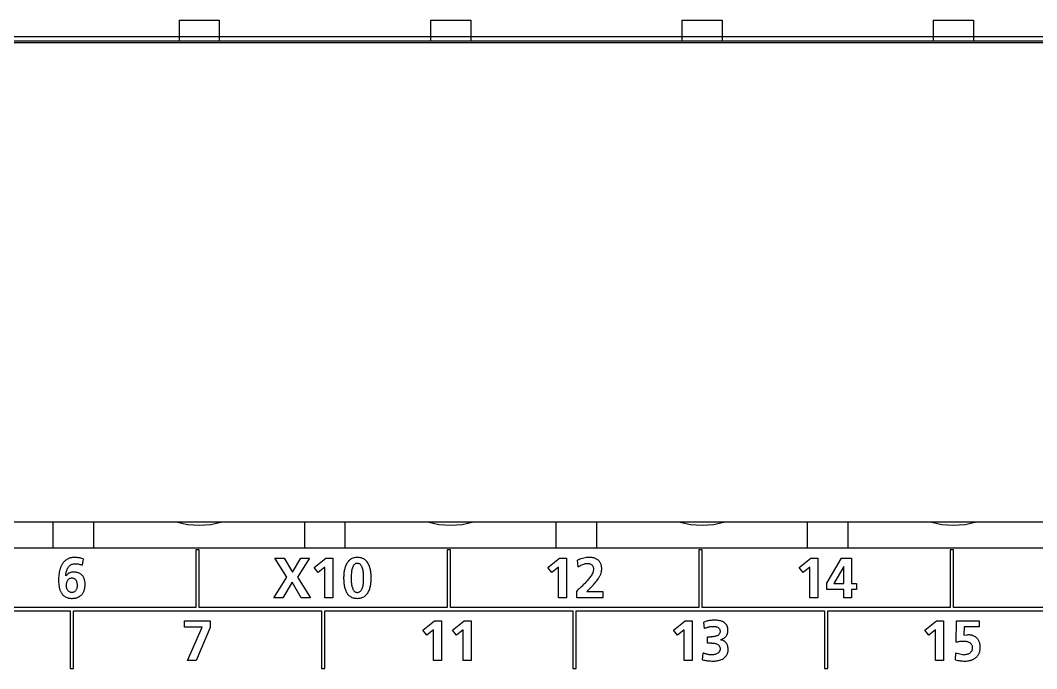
# Model space of a CAD drawing. Extents: x 168 to 388, y 259 to 356.
# Drawn here: x 269.86 to 300.67, y 333.92 to 353.57 of the extents above; entities that cross this region are included whole.
import ezdxf

# ---------------------------------------------------------------- set-up
doc = ezdxf.new("R2010")
doc.units = 0
doc.header["$MEASUREMENT"] = 0
doc.layers.get('0').update_dxf_attribs({"linetype": 'CONTINUOUS'})

msp = doc.modelspace()

# ---------------------------------------------------------------- linework, layer by layer
at = {"color": 7, "linetype": 'Continuous'}
for p, q in [((274.675, 353.567), (274.675, 352.949)), ((274.675, 353.567), (275.895, 353.567)), ((275.895, 353.567), (275.895, 352.949)), ((282.295, 353.567), (282.295, 352.949)), ((282.295, 353.567), (283.515, 353.567)), ((283.515, 353.567), (283.515, 352.949)), ((289.915, 353.567), (289.915, 352.949)), ((289.915, 353.567), (291.135, 353.567)), ((291.135, 353.567), (291.135, 352.949)), ((297.535, 353.567), (297.535, 352.949)), ((297.535, 353.567), (298.755, 353.567)), ((298.755, 353.567), (298.755, 352.949)), ((377.095, 353.067), (207.765, 353.067)), ((387.132, 352.883), (204.049, 352.883)), ((208.65, 352.949), (382.53, 352.949)), ((205.865, 338.367), (385.315, 338.367)), ((270.865, 337.567), (270.865, 338.367)), ((272.085, 338.367), (272.085, 337.567)), ((278.485, 337.567), (278.485, 338.367)), ((279.705, 338.367), (279.705, 337.567)), ((286.105, 337.567), (286.105, 338.367)), ((287.325, 338.367), (287.325, 337.567)), ((293.725, 337.567), (293.725, 338.367)), ((294.945, 338.367), (294.945, 337.567)), ((385.715, 337.567), (205.465, 337.567)), ((275.184, 337.518), (275.184, 335.767)), ((275.284, 337.518), (275.184, 337.518)), ((275.284, 335.767), (275.284, 337.518)), ((282.804, 337.518), (282.804, 335.767)), ((282.904, 337.518), (282.804, 337.518)), ((282.904, 335.767), (282.904, 337.518)), ((290.525, 337.518), (290.425, 337.518)), ((290.425, 337.518), (290.425, 335.767)), ((290.525, 335.767), (290.525, 337.518)), ((298.145, 337.518), (298.045, 337.518)), ((298.045, 337.518), (298.045, 335.767)), ((298.145, 335.767), (298.145, 337.518)), ((271.313, 336.987), (271.328, 337.007)), ((271.328, 337.007), (271.344, 337.026)), ((271.344, 337.026), (271.362, 337.043)), ((271.362, 337.043), (271.382, 337.058)), ((271.382, 337.058), (271.403, 337.07)), ((271.403, 337.07), (271.425, 337.081)), ((271.425, 337.081), (271.448, 337.089)), ((271.448, 337.089), (271.472, 337.095)), ((271.472, 337.095), (271.497, 337.098)), ((271.497, 337.098), (271.521, 337.1)), ((271.521, 337.1), (271.546, 337.099)), ((271.579, 337.286), (271.54, 337.288)), ((271.546, 337.099), (271.571, 337.098)), ((271.571, 337.098), (271.595, 337.095)), ((271.595, 337.095), (271.62, 337.09)), ((271.62, 337.09), (271.644, 337.085)), ((271.644, 337.085), (271.667, 337.078)), ((271.667, 337.078), (271.691, 337.07)), ((271.691, 337.07), (271.714, 337.061)), ((271.733, 337.257), (271.695, 337.267)), ((271.714, 337.061), (271.737, 337.052)), ((271.768, 337.246), (271.733, 337.257)), ((271.768, 337.246), (271.737, 337.052)), ((277.583, 337.268), (277.862, 337.268)), ((277.941, 336.693), (277.583, 337.268)), ((277.862, 337.268), (278.112, 336.84)), ((278.112, 336.84), (278.368, 337.268)), ((278.626, 337.268), (278.265, 336.693)), ((278.368, 337.268), (278.626, 337.268)), ((278.775, 336.986), (279.125, 337.268)), ((279.098, 336.995), (278.895, 336.83)), ((279.098, 336.069), (279.098, 336.995)), ((279.125, 337.268), (279.338, 337.268)), ((279.338, 337.268), (279.338, 336.069)), ((285.852, 336.986), (286.203, 337.268)), ((286.175, 336.995), (285.973, 336.83)), ((286.175, 336.069), (286.175, 336.995)), ((286.203, 337.268), (286.416, 337.268)), ((286.416, 337.268), (286.416, 336.069)), ((286.774, 337.004), (286.755, 337.203)), ((286.774, 337.004), (286.801, 337.021)), ((286.827, 337.235), (286.791, 337.22)), ((286.801, 337.021), (286.829, 337.036)), ((286.865, 337.248), (286.827, 337.235)), ((286.829, 337.036), (286.857, 337.051)), ((286.857, 337.051), (286.887, 337.064)), ((286.903, 337.26), (286.865, 337.248)), ((286.887, 337.064), (286.916, 337.076)), ((286.942, 337.27), (286.903, 337.26)), ((286.916, 337.076), (286.947, 337.085)), ((286.981, 337.277), (286.942, 337.27)), ((286.947, 337.085), (286.978, 337.093)), ((287.02, 337.283), (286.981, 337.277)), ((293.47, 336.986), (293.82, 337.268)), ((293.793, 336.995), (293.59, 336.83)), ((293.793, 336.069), (293.793, 336.995)), ((293.82, 337.268), (294.033, 337.268)), ((294.033, 337.268), (294.033, 336.069)), ((294.306, 336.512), (294.755, 337.268)), ((294.82, 337.017), (294.523, 336.497)), ((294.755, 337.268), (295.053, 337.268)), ((294.824, 337.017), (294.82, 337.017)), ((294.824, 336.497), (294.824, 337.017)), ((295.053, 337.268), (295.053, 336.497)), ((271.025, 336.685), (271.023, 336.646)), ((271.028, 336.724), (271.025, 336.685)), ((271.031, 336.763), (271.028, 336.724)), ((271.037, 336.802), (271.031, 336.763)), ((271.043, 336.841), (271.037, 336.802)), ((271.051, 336.879), (271.043, 336.841)), ((271.061, 336.916), (271.051, 336.879)), ((271.072, 336.953), (271.061, 336.916)), ((271.243, 336.729), (271.244, 336.753)), ((271.244, 336.753), (271.246, 336.777)), ((271.246, 336.777), (271.249, 336.802)), ((271.249, 336.802), (271.253, 336.826)), ((271.253, 336.826), (271.258, 336.851)), ((271.258, 336.851), (271.264, 336.874)), ((271.264, 336.874), (271.271, 336.898)), ((271.271, 336.898), (271.28, 336.921)), ((271.28, 336.921), (271.289, 336.944)), ((271.289, 336.944), (271.301, 336.966)), ((271.301, 336.966), (271.313, 336.987)), ((277.547, 336.069), (277.941, 336.693)), ((278.265, 336.693), (278.658, 336.069)), ((278.895, 336.83), (278.775, 336.986)), ((279.904, 336.706), (279.905, 336.741)), ((279.904, 336.671), (279.904, 336.706)), ((279.905, 336.741), (279.906, 336.776)), ((279.906, 336.776), (279.908, 336.811)), ((279.908, 336.811), (279.91, 336.846)), ((279.91, 336.846), (279.914, 336.881)), ((279.914, 336.881), (279.92, 336.915)), ((279.92, 336.915), (279.927, 336.949)), ((280.236, 336.944), (280.243, 336.91)), ((280.243, 336.91), (280.249, 336.875)), ((280.249, 336.875), (280.252, 336.841)), ((280.252, 336.841), (280.255, 336.806)), ((280.255, 336.806), (280.257, 336.771)), ((280.257, 336.771), (280.258, 336.735)), ((280.258, 336.735), (280.258, 336.7)), ((280.258, 336.7), (280.258, 336.665)), ((285.973, 336.83), (285.852, 336.986)), ((287.13, 336.683), (287.11, 336.658)), ((287.149, 336.709), (287.13, 336.683)), ((287.167, 336.735), (287.149, 336.709)), ((287.184, 336.762), (287.167, 336.735)), ((287.2, 336.79), (287.184, 336.762)), ((287.214, 336.819), (287.2, 336.79)), ((287.227, 336.848), (287.214, 336.819)), ((293.59, 336.83), (293.47, 336.986)), ((271.023, 336.646), (271.023, 336.607)), ((271.023, 336.607), (271.023, 336.568)), ((271.023, 336.568), (271.025, 336.529)), ((271.025, 336.529), (271.028, 336.49)), ((271.028, 336.49), (271.032, 336.451)), ((271.032, 336.451), (271.037, 336.413)), ((271.037, 336.413), (271.045, 336.374)), ((271.263, 336.44), (271.264, 336.461)), ((271.264, 336.42), (271.263, 336.44)), ((271.264, 336.461), (271.265, 336.482)), ((271.265, 336.399), (271.264, 336.42)), ((271.265, 336.482), (271.268, 336.502)), ((271.268, 336.379), (271.265, 336.399)), ((271.268, 336.502), (271.271, 336.522)), ((271.273, 336.359), (271.268, 336.379)), ((271.271, 336.522), (271.276, 336.542)), ((271.276, 336.542), (271.283, 336.563)), ((271.283, 336.563), (271.29, 336.581)), ((271.29, 336.581), (271.3, 336.599)), ((271.3, 336.599), (271.312, 336.616)), ((271.312, 336.616), (271.326, 336.631)), ((271.326, 336.631), (271.343, 336.644)), ((271.343, 336.644), (271.36, 336.654)), ((271.36, 336.654), (271.38, 336.661)), ((271.38, 336.661), (271.4, 336.665)), ((271.4, 336.665), (271.42, 336.667)), ((271.42, 336.667), (271.44, 336.666)), ((271.44, 336.666), (271.461, 336.663)), ((271.461, 336.663), (271.48, 336.657)), ((271.48, 336.657), (271.499, 336.648)), ((271.499, 336.648), (271.516, 336.637)), ((271.516, 336.637), (271.531, 336.623)), ((271.531, 336.623), (271.544, 336.607)), ((271.544, 336.607), (271.554, 336.59)), ((271.554, 336.59), (271.563, 336.572)), ((271.563, 336.572), (271.571, 336.553)), ((271.571, 336.553), (271.577, 336.533)), ((271.577, 336.533), (271.581, 336.513)), ((271.584, 336.391), (271.58, 336.371)), ((271.581, 336.513), (271.584, 336.493)), ((271.584, 336.493), (271.587, 336.473)), ((271.586, 336.411), (271.584, 336.391)), ((271.588, 336.432), (271.586, 336.411)), ((271.587, 336.473), (271.588, 336.452)), ((271.588, 336.452), (271.588, 336.432)), ((278.099, 336.537), (277.819, 336.069)), ((278.375, 336.069), (278.099, 336.537)), ((279.904, 336.636), (279.904, 336.671)), ((279.905, 336.601), (279.904, 336.636)), ((279.905, 336.566), (279.905, 336.601)), ((279.907, 336.531), (279.905, 336.566)), ((279.909, 336.496), (279.907, 336.531)), ((279.913, 336.461), (279.909, 336.496)), ((279.918, 336.427), (279.913, 336.461)), ((279.925, 336.393), (279.918, 336.427)), ((280.243, 336.42), (280.236, 336.386)), ((280.248, 336.455), (280.243, 336.42)), ((280.252, 336.49), (280.248, 336.455)), ((280.255, 336.524), (280.252, 336.49)), ((280.257, 336.559), (280.255, 336.524)), ((280.258, 336.594), (280.257, 336.559)), ((280.258, 336.665), (280.258, 336.629)), ((280.258, 336.629), (280.258, 336.594)), ((286.845, 336.379), (286.821, 336.358)), ((286.868, 336.401), (286.845, 336.379)), ((286.891, 336.423), (286.868, 336.401)), ((286.914, 336.446), (286.891, 336.423)), ((286.937, 336.468), (286.914, 336.446)), ((286.96, 336.491), (286.937, 336.468)), ((286.982, 336.514), (286.96, 336.491)), ((287.005, 336.537), (286.982, 336.514)), ((287.026, 336.56), (287.005, 336.537)), ((287.048, 336.584), (287.026, 336.56)), ((287.069, 336.608), (287.048, 336.584)), ((287.09, 336.633), (287.069, 336.608)), ((287.11, 336.658), (287.09, 336.633)), ((287.149, 336.371), (287.177, 336.399)), ((287.177, 336.399), (287.205, 336.428)), ((287.205, 336.428), (287.232, 336.457)), ((287.232, 336.457), (287.259, 336.486)), ((287.259, 336.486), (287.285, 336.516)), ((287.285, 336.516), (287.311, 336.546)), ((287.311, 336.546), (287.336, 336.577)), ((287.336, 336.577), (287.359, 336.609)), ((287.359, 336.609), (287.382, 336.642)), ((287.382, 336.642), (287.403, 336.676)), ((294.306, 336.318), (294.306, 336.512)), ((294.523, 336.497), (294.824, 336.497)), ((295.053, 336.497), (295.206, 336.497)), ((295.206, 336.497), (295.206, 336.318)), ((271.278, 336.339), (271.273, 336.359)), ((271.286, 336.32), (271.278, 336.339)), ((271.295, 336.302), (271.286, 336.32)), ((271.307, 336.285), (271.295, 336.302)), ((271.32, 336.27), (271.307, 336.285)), ((271.335, 336.256), (271.32, 336.27)), ((271.353, 336.245), (271.335, 336.256)), ((271.371, 336.237), (271.353, 336.245)), ((271.391, 336.231), (271.371, 336.237)), ((271.411, 336.228), (271.391, 336.231)), ((271.432, 336.227), (271.411, 336.228)), ((271.452, 336.229), (271.432, 336.227)), ((271.472, 336.233), (271.452, 336.229)), ((271.491, 336.241), (271.472, 336.233)), ((271.509, 336.251), (271.491, 336.241)), ((271.525, 336.264), (271.509, 336.251)), ((271.539, 336.279), (271.525, 336.264)), ((271.551, 336.295), (271.539, 336.279)), ((271.561, 336.313), (271.551, 336.295)), ((271.569, 336.331), (271.561, 336.313)), ((271.575, 336.351), (271.569, 336.331)), ((271.58, 336.371), (271.575, 336.351)), ((277.819, 336.069), (277.547, 336.069)), ((278.658, 336.069), (278.375, 336.069)), ((279.338, 336.069), (279.098, 336.069)), ((286.416, 336.069), (286.175, 336.069)), ((286.751, 336.292), (286.727, 336.27)), ((286.727, 336.069), (286.727, 336.27)), ((287.524, 336.069), (286.727, 336.069)), ((286.774, 336.314), (286.751, 336.292)), ((286.798, 336.336), (286.774, 336.314)), ((286.821, 336.358), (286.798, 336.336)), ((287.034, 336.258), (287.524, 336.258)), ((287.035, 336.259), (287.064, 336.287)), ((287.064, 336.287), (287.092, 336.315)), ((287.092, 336.315), (287.121, 336.343)), ((287.121, 336.343), (287.149, 336.371)), ((287.524, 336.258), (287.524, 336.069)), ((294.033, 336.069), (293.793, 336.069)), ((294.824, 336.318), (294.306, 336.318)), ((294.824, 336.069), (294.824, 336.318)), ((295.053, 336.069), (294.824, 336.069)), ((295.206, 336.318), (295.053, 336.318)), ((295.053, 336.318), (295.053, 336.069)), ((275.184, 335.767), (267.664, 335.767)), ((282.804, 335.767), (275.284, 335.767)), ((290.425, 335.767), (282.904, 335.767)), ((298.045, 335.767), (290.525, 335.767)), ((305.665, 335.767), (298.145, 335.767)), ((263.855, 335.667), (271.375, 335.667)), ((271.375, 335.667), (271.375, 333.918)), ((271.475, 335.667), (278.995, 335.667)), ((271.475, 333.918), (271.475, 335.667)), ((278.995, 335.667), (278.995, 333.918)), ((279.095, 333.918), (279.095, 335.667)), ((279.095, 335.667), (286.615, 335.667)), ((286.615, 335.667), (286.615, 333.918)), ((286.714, 333.918), (286.714, 335.667)), ((286.714, 335.667), (294.234, 335.667)), ((294.234, 335.667), (294.234, 333.918)), ((294.334, 335.667), (301.854, 335.667)), ((294.334, 333.918), (294.334, 335.667)), ((274.843, 335.179), (274.843, 335.368)), ((274.843, 335.368), (275.616, 335.368)), ((275.374, 335.179), (274.843, 335.179)), ((274.929, 334.169), (275.374, 335.179)), ((275.616, 335.169), (275.19, 334.169)), ((275.616, 335.368), (275.616, 335.169)), ((282.066, 335.086), (282.416, 335.368)), ((282.416, 335.368), (282.629, 335.368)), ((282.629, 335.368), (282.629, 334.169)), ((282.961, 335.086), (283.312, 335.368)), ((283.312, 335.368), (283.525, 335.368)), ((283.525, 335.368), (283.525, 334.169)), ((289.663, 335.086), (290.014, 335.368)), ((290.014, 335.368), (290.227, 335.368)), ((290.227, 335.368), (290.227, 334.169)), ((290.61, 335.338), (290.583, 335.328)), ((290.597, 335.136), (290.583, 335.328)), ((290.597, 335.136), (290.615, 335.144)), ((290.637, 335.347), (290.61, 335.338)), ((290.615, 335.144), (290.633, 335.152)), ((290.633, 335.152), (290.652, 335.16)), ((290.665, 335.355), (290.637, 335.347)), ((290.652, 335.16), (290.672, 335.167)), ((290.693, 335.363), (290.665, 335.355)), ((290.672, 335.167), (290.691, 335.173)), ((290.691, 335.173), (290.711, 335.179)), ((290.721, 335.369), (290.693, 335.363)), ((290.711, 335.179), (290.731, 335.184)), ((290.749, 335.374), (290.721, 335.369)), ((290.731, 335.184), (290.751, 335.188)), ((290.778, 335.379), (290.749, 335.374)), ((290.751, 335.188), (290.771, 335.192)), ((290.771, 335.192), (290.791, 335.195)), ((290.806, 335.382), (290.778, 335.379)), ((290.791, 335.195), (290.811, 335.197)), ((290.835, 335.385), (290.806, 335.382)), ((290.811, 335.197), (290.832, 335.198)), ((290.832, 335.198), (290.852, 335.199)), ((290.864, 335.387), (290.835, 335.385)), ((290.852, 335.199), (290.873, 335.199)), ((290.893, 335.388), (290.864, 335.387)), ((290.873, 335.199), (290.893, 335.199)), ((290.921, 335.388), (290.893, 335.388)), ((290.893, 335.199), (290.914, 335.197)), ((290.914, 335.197), (290.934, 335.194)), ((290.95, 335.388), (290.921, 335.388)), ((290.934, 335.194), (290.954, 335.189)), ((290.979, 335.385), (290.95, 335.388)), ((290.954, 335.189), (290.973, 335.183)), ((290.973, 335.183), (290.992, 335.175)), ((291.008, 335.382), (290.979, 335.385)), ((290.992, 335.175), (291.01, 335.165)), ((291.036, 335.377), (291.008, 335.382)), ((291.01, 335.165), (291.026, 335.153)), ((291.026, 335.153), (291.041, 335.139)), ((291.064, 335.371), (291.036, 335.377)), ((291.092, 335.364), (291.064, 335.371)), ((291.12, 335.354), (291.092, 335.364)), ((291.146, 335.343), (291.12, 335.354)), ((291.172, 335.33), (291.146, 335.343)), ((291.196, 335.315), (291.172, 335.33)), ((291.311, 335.123), (291.306, 335.152)), ((297.282, 335.086), (297.632, 335.368)), ((297.632, 335.368), (297.845, 335.368)), ((297.845, 335.368), (297.845, 334.169)), ((298.229, 334.724), (298.241, 335.368)), ((298.241, 335.368), (298.93, 335.368)), ((298.468, 335.189), (298.463, 334.933)), ((298.93, 335.189), (298.468, 335.189)), ((298.93, 335.368), (298.93, 335.189)), ((282.186, 334.93), (282.066, 335.086)), ((282.389, 335.095), (282.186, 334.93)), ((282.389, 334.169), (282.389, 335.095)), ((283.082, 334.93), (282.961, 335.086)), ((283.284, 335.095), (283.082, 334.93)), ((283.284, 334.169), (283.284, 335.095)), ((289.784, 334.93), (289.663, 335.086)), ((289.986, 335.095), (289.784, 334.93)), ((289.986, 334.169), (289.986, 335.095)), ((290.696, 334.695), (290.696, 334.883)), ((290.696, 334.883), (290.806, 334.883)), ((290.827, 334.884), (290.806, 334.883)), ((290.847, 334.885), (290.827, 334.884)), ((290.867, 334.886), (290.847, 334.885)), ((290.888, 334.889), (290.867, 334.886)), ((290.908, 334.892), (290.888, 334.889)), ((290.928, 334.896), (290.908, 334.892)), ((290.948, 334.901), (290.928, 334.896)), ((290.967, 334.908), (290.948, 334.901)), ((290.986, 334.916), (290.967, 334.908)), ((291.004, 334.926), (290.986, 334.916)), ((291.021, 334.937), (291.004, 334.926)), ((291.036, 334.951), (291.021, 334.937)), ((291.049, 334.966), (291.036, 334.951)), ((291.041, 335.139), (291.052, 335.122)), ((291.06, 334.984), (291.049, 334.966)), ((291.052, 335.122), (291.061, 335.104)), ((291.067, 335.003), (291.06, 334.984)), ((291.061, 335.104), (291.068, 335.084)), ((291.071, 335.023), (291.067, 335.003)), ((291.068, 335.084), (291.071, 335.064)), ((291.071, 335.064), (291.072, 335.043)), ((291.072, 335.043), (291.071, 335.023)), ((291.169, 334.832), (291.194, 334.847)), ((291.194, 334.847), (291.217, 334.865)), ((291.306, 335.009), (291.31, 335.038)), ((291.31, 335.038), (291.313, 335.066)), ((291.313, 335.094), (291.311, 335.123)), ((291.313, 335.066), (291.313, 335.094)), ((297.402, 334.93), (297.282, 335.086)), ((297.604, 335.095), (297.402, 334.93)), ((297.604, 334.169), (297.604, 335.095)), ((298.463, 334.933), (298.572, 334.945)), ((290.813, 334.695), (290.696, 334.695)), ((290.814, 334.695), (290.836, 334.694)), ((290.836, 334.694), (290.858, 334.693)), ((290.858, 334.693), (290.879, 334.691)), ((290.879, 334.691), (290.9, 334.688)), ((290.9, 334.688), (290.922, 334.684)), ((290.922, 334.684), (290.943, 334.679)), ((290.943, 334.679), (290.964, 334.673)), ((290.964, 334.673), (290.984, 334.664)), ((290.984, 334.664), (291.003, 334.654)), ((291.003, 334.654), (291.02, 334.641)), ((291.02, 334.641), (291.036, 334.627)), ((291.036, 334.627), (291.049, 334.61)), ((291.049, 334.61), (291.06, 334.592)), ((291.06, 334.592), (291.068, 334.572)), ((291.068, 334.572), (291.074, 334.551)), ((291.074, 334.551), (291.077, 334.529)), ((291.077, 334.529), (291.078, 334.507)), ((291.091, 334.795), (291.118, 334.806)), ((291.118, 334.806), (291.144, 334.818)), ((291.144, 334.818), (291.169, 334.832)), ((291.317, 334.541), (291.313, 334.572)), ((291.318, 334.511), (291.317, 334.541)), ((298.23, 334.724), (298.251, 334.73)), ((298.251, 334.73), (298.272, 334.736)), ((298.272, 334.736), (298.294, 334.741)), ((298.294, 334.741), (298.315, 334.745)), ((298.315, 334.745), (298.337, 334.749)), ((298.337, 334.749), (298.358, 334.752)), ((298.358, 334.752), (298.38, 334.754)), ((298.38, 334.754), (298.402, 334.755)), ((298.402, 334.755), (298.423, 334.756)), ((298.423, 334.756), (298.445, 334.756)), ((298.445, 334.756), (298.467, 334.756)), ((298.467, 334.756), (298.489, 334.754)), ((298.489, 334.754), (298.51, 334.752)), ((298.51, 334.752), (298.532, 334.748)), ((298.532, 334.748), (298.553, 334.744)), ((298.553, 334.744), (298.573, 334.738)), ((298.573, 334.738), (298.594, 334.73)), ((298.594, 334.73), (298.614, 334.721)), ((298.614, 334.721), (298.633, 334.71)), ((298.633, 334.71), (298.65, 334.698)), ((298.65, 334.698), (298.667, 334.683)), ((298.667, 334.683), (298.681, 334.667)), ((298.681, 334.667), (298.693, 334.649)), ((298.693, 334.649), (298.703, 334.63)), ((298.703, 334.63), (298.71, 334.609)), ((298.71, 334.609), (298.715, 334.588)), ((298.715, 334.588), (298.718, 334.566)), ((298.718, 334.544), (298.717, 334.522)), ((298.718, 334.566), (298.718, 334.544)), ((298.958, 334.538), (298.959, 334.573)), ((290.545, 334.188), (290.559, 334.392)), ((290.579, 334.385), (290.559, 334.392)), ((290.6, 334.377), (290.579, 334.385)), ((290.62, 334.371), (290.6, 334.377)), ((290.64, 334.365), (290.62, 334.371)), ((290.661, 334.359), (290.64, 334.365)), ((290.682, 334.354), (290.661, 334.359)), ((290.704, 334.349), (290.682, 334.354)), ((290.725, 334.346), (290.704, 334.349)), ((290.747, 334.342), (290.725, 334.346)), ((290.769, 334.34), (290.747, 334.342)), ((290.791, 334.338), (290.769, 334.34)), ((290.813, 334.338), (290.791, 334.338)), ((290.834, 334.338), (290.813, 334.338)), ((290.856, 334.339), (290.834, 334.338)), ((290.878, 334.341), (290.856, 334.339)), ((290.9, 334.345), (290.878, 334.341)), ((290.921, 334.351), (290.9, 334.345)), ((290.942, 334.357), (290.921, 334.351)), ((290.963, 334.364), (290.942, 334.357)), ((290.982, 334.373), (290.963, 334.364)), ((291.001, 334.384), (290.982, 334.373)), ((291.019, 334.396), (291.001, 334.384)), ((291.036, 334.411), (291.019, 334.396)), ((291.05, 334.427), (291.036, 334.411)), ((291.062, 334.445), (291.05, 334.427)), ((291.078, 334.507), (291.076, 334.486)), ((291.145, 334.21), (291.172, 334.225)), ((291.309, 334.42), (291.315, 334.45)), ((291.315, 334.45), (291.317, 334.48)), ((291.317, 334.48), (291.318, 334.511)), ((298.212, 334.183), (298.217, 334.398)), ((298.217, 334.398), (298.463, 334.337)), ((298.484, 334.338), (298.463, 334.337)), ((298.506, 334.34), (298.484, 334.338)), ((298.528, 334.343), (298.506, 334.34)), ((298.549, 334.347), (298.528, 334.343)), ((298.57, 334.353), (298.549, 334.347)), ((298.59, 334.36), (298.57, 334.353)), ((298.61, 334.369), (298.59, 334.36)), ((298.629, 334.38), (298.61, 334.369)), ((298.646, 334.392), (298.629, 334.38)), ((298.663, 334.406), (298.646, 334.392)), ((298.677, 334.423), (298.663, 334.406)), ((298.69, 334.44), (298.677, 334.423)), ((298.7, 334.46), (298.69, 334.44)), ((298.708, 334.48), (298.7, 334.46)), ((298.714, 334.501), (298.708, 334.48)), ((298.717, 334.522), (298.714, 334.501)), ((271.375, 333.918), (271.475, 333.918)), ((275.19, 334.169), (274.929, 334.169)), ((278.995, 333.918), (279.095, 333.918)), ((282.629, 334.169), (282.389, 334.169)), ((283.525, 334.169), (283.284, 334.169)), ((286.615, 333.918), (286.714, 333.918)), ((290.227, 334.169), (289.986, 334.169)), ((290.545, 334.188), (290.574, 334.18)), ((290.574, 334.18), (290.604, 334.174)), ((290.604, 334.174), (290.634, 334.168)), ((290.634, 334.168), (290.664, 334.163)), ((290.664, 334.163), (290.695, 334.159)), ((290.695, 334.159), (290.726, 334.155)), ((290.726, 334.155), (290.756, 334.153)), ((290.756, 334.153), (290.787, 334.151)), ((290.787, 334.151), (290.818, 334.149)), ((290.818, 334.149), (290.848, 334.148)), ((290.848, 334.148), (290.879, 334.149)), ((290.879, 334.149), (290.909, 334.15)), ((290.909, 334.15), (290.94, 334.152)), ((290.94, 334.152), (290.97, 334.156)), ((290.97, 334.156), (291, 334.161)), ((291, 334.161), (291.03, 334.168)), ((291.03, 334.168), (291.06, 334.176)), ((291.06, 334.176), (291.089, 334.185)), ((291.089, 334.185), (291.117, 334.197)), ((291.117, 334.197), (291.145, 334.21)), ((294.234, 333.918), (294.334, 333.918)), ((297.845, 334.169), (297.604, 334.169)), ((298.212, 334.183), (298.247, 334.175)), ((298.247, 334.175), (298.282, 334.168)), ((298.282, 334.168), (298.318, 334.163)), ((298.318, 334.163), (298.354, 334.158)), ((298.354, 334.158), (298.389, 334.154)), ((298.389, 334.154), (298.425, 334.151)), ((298.425, 334.151), (298.46, 334.149)), ((298.46, 334.149), (298.496, 334.148)), ((298.496, 334.148), (298.531, 334.149)), ((298.531, 334.149), (298.567, 334.152)), ((298.567, 334.152), (298.602, 334.157)), ((298.602, 334.157), (298.637, 334.164))]:
    msp.add_line(p, q, dxfattribs=at)
for centre, radius, start, end in [((275.285, 340.767), 2.5, 253.7398, 286.2602), ((282.905, 340.767), 2.5, 253.7398, 286.2602), ((290.525, 340.767), 2.5, 253.7398, 286.2602), ((298.145, 340.767), 2.5, 253.7398, 286.2602), ((271.753, 336.727), 0.718, 158.4591, 161.5747), ((271.688, 336.752), 0.647, 155.011, 158.4654), ((271.629, 336.78), 0.582, 151.1725, 155.0119), ((271.582, 336.806), 0.528, 146.9401, 151.1717), ((271.542, 336.832), 0.481, 142.2981, 146.9434), ((271.51, 336.856), 0.441, 137.2239, 142.2947), ((271.493, 336.872), 0.418, 131.8718, 137.2227), ((271.478, 336.889), 0.395, 126.212, 131.8737), ((271.477, 336.89), 0.393, 120.4988, 126.1839), ((271.479, 336.887), 0.397, 114.8708, 120.5041), ((271.483, 336.877), 0.408, 109.3611, 114.8396), ((271.493, 336.85), 0.437, 104.2477, 109.3654), ((271.5, 336.821), 0.466, 99.4539, 104.2481), ((271.509, 336.768), 0.521, 95.1483, 99.4455), ((271.515, 336.698), 0.591, 91.3645, 95.1502), ((271.517, 336.59), 0.699, 88.1399, 91.3404), ((271.519, 336.538), 0.75, 82.3893, 85.4079), ((271.521, 336.555), 0.733, 79.3317, 82.3828), ((271.521, 336.557), 0.732, 76.2717, 79.3277), ((280.426, 336.759), 0.754, 161.5121, 165.7939), ((280.314, 336.797), 0.636, 156.4459, 161.5261), ((280.216, 336.84), 0.529, 150.343, 156.4505), ((280.141, 336.883), 0.442, 143.0571, 150.3591), ((280.09, 336.921), 0.379, 134.5223, 143.0373), ((280.06, 336.951), 0.336, 124.9125, 134.5115), ((280.055, 336.959), 0.327, 115.0194, 124.9034), ((280.06, 336.946), 0.341, 105.4552, 114.9176), ((280.246, 336.881), 0.326, 155.538, 161.6873), ((280.16, 336.92), 0.231, 146.8968, 155.5639), ((280.106, 336.956), 0.166, 134.9342, 147.0174), ((280.07, 336.911), 0.377, 96.8706, 105.433), ((280.08, 336.981), 0.13, 119.3357, 134.7201), ((280.074, 336.991), 0.118, 102.6364, 119.3061), ((280.08, 336.828), 0.46, 89.8534, 96.8661), ((280.079, 336.966), 0.144, 88.5943, 102.5197), ((280.081, 336.818), 0.47, 83.2012, 90.0712), ((280.081, 336.969), 0.141, 74.8296, 89.0562), ((280.085, 336.986), 0.123, 58.3286, 74.5747), ((280.089, 336.885), 0.403, 75.1904, 83.2019), ((280.079, 336.977), 0.135, 43.4739, 58.3773), ((280.049, 336.948), 0.176, 31.9623, 43.3475), ((280.102, 336.931), 0.356, 66.1197, 75.1954), ((279.993, 336.914), 0.241, 23.7498, 32.0594), ((279.905, 336.874), 0.338, 17.8643, 23.7979), ((280.113, 336.958), 0.327, 56.1418, 66.0286), ((280.111, 336.954), 0.331, 46.385, 56.1526), ((280.086, 336.929), 0.366, 37.5008, 46.3347), ((280.042, 336.896), 0.421, 29.8065, 37.4743), ((279.968, 336.853), 0.506, 23.4398, 29.8186), ((279.872, 336.811), 0.611, 18.1622, 23.4435), ((279.753, 336.772), 0.737, 13.8038, 18.1862), ((287.107, 336.509), 0.778, 113.976, 116.9059), ((287.054, 336.708), 0.392, 96.4181, 101.1022), ((287.051, 336.738), 0.361, 91.3791, 96.4654), ((287.112, 336.521), 0.768, 93.9512, 96.9219), ((287.049, 336.804), 0.295, 85.1631, 91.383), ((287.111, 336.546), 0.743, 90.8883, 93.9589), ((287.052, 336.841), 0.259, 78.0079, 85.1055), ((287.11, 336.618), 0.671, 87.5061, 90.9044), ((287.057, 336.863), 0.236, 70.2891, 78.0603), ((287.068, 336.893), 0.204, 61.3187, 70.3162), ((287.114, 336.709), 0.58, 83.5735, 87.5087), ((287.083, 336.92), 0.174, 50.7544, 61.3415), ((287.122, 336.785), 0.504, 79.0509, 83.5801), ((287.097, 336.938), 0.15, 38.5018, 50.7514), ((287.106, 336.945), 0.139, 25.2119, 38.4451), ((287.134, 336.847), 0.44, 73.9285, 79.0518), ((287.102, 336.943), 0.143, 12.2874, 25.1158), ((287.15, 336.902), 0.383, 67.9749, 73.9357), ((287.167, 336.944), 0.338, 61.2173, 67.9714), ((287.184, 336.974), 0.303, 53.6837, 61.2046), ((287.196, 336.991), 0.282, 45.6009, 53.685), ((287.2, 336.995), 0.277, 37.4944, 45.5808), ((287.194, 336.99), 0.285, 29.4244, 37.4379), ((287.176, 336.98), 0.305, 21.934, 29.4169), ((287.145, 336.968), 0.338, 15.1892, 21.9367), ((287.089, 336.953), 0.396, 9.4004, 15.1604), ((287.024, 336.942), 0.463, 4.5331, 9.4644), ((271.519, 336.539), 0.33, 138.9517, 145.7209), ((271.481, 336.573), 0.279, 131.074, 139.0777), ((271.459, 336.598), 0.247, 121.9724, 131.0426), ((271.454, 336.606), 0.237, 112.6166, 121.9118), ((271.46, 336.591), 0.253, 103.7354, 112.5648), ((271.47, 336.549), 0.296, 96.1503, 103.7076), ((271.477, 336.474), 0.372, 89.9508, 96.0512), ((271.48, 336.372), 0.474, 85.4959, 90.2178), ((271.482, 336.402), 0.444, 80.4593, 85.4998), ((271.491, 336.455), 0.39, 74.7448, 80.4849), ((271.503, 336.499), 0.344, 68.2362, 74.7286), ((271.514, 336.528), 0.313, 61.1009, 68.2393), ((271.524, 336.544), 0.294, 53.4216, 61.0943), ((271.528, 336.551), 0.286, 45.5566, 53.3781), ((271.527, 336.55), 0.288, 37.7624, 45.5395), ((271.515, 336.541), 0.303, 30.3759, 37.7654), ((271.493, 336.528), 0.329, 23.5537, 30.3607), ((280.95, 336.669), 1.286, 177.672, 180.1822), ((281.007, 336.667), 1.343, 175.2734, 177.6779), ((280.845, 336.681), 1.181, 172.5593, 175.2935), ((280.688, 336.702), 1.022, 169.4032, 172.5625), ((280.558, 336.726), 0.89, 165.7769, 169.4041), ((280.348, 336.847), 0.433, 161.6595, 166.2863), ((279.801, 336.841), 0.447, 13.393, 17.8759), ((279.608, 336.736), 0.886, 10.1676, 13.8104), ((279.456, 336.709), 1.04, 7.067, 10.1718), ((279.283, 336.687), 1.215, 4.4229, 7.0802), ((279.093, 336.672), 1.406, 2.1284, 4.4252), ((278.936, 336.666), 1.562, 0.0648, 2.1315), ((286.91, 336.969), 0.339, 339.1688, 344.5884), ((286.989, 336.947), 0.257, 344.5299, 351.6836), ((287.082, 336.939), 0.163, 1.0121, 12.256), ((287.048, 336.939), 0.197, 351.672, 0.9846), ((286.742, 337.073), 0.771, 329.0189, 331.977), ((286.828, 337.027), 0.674, 331.9745, 335.3602), ((286.902, 336.993), 0.592, 335.3588, 339.2115), ((286.971, 336.967), 0.518, 339.1949, 343.5965), ((287.042, 336.946), 0.445, 343.5936, 348.7209), ((287.068, 336.94), 0.418, 348.8038, 354.2624), ((287.049, 336.942), 0.437, 354.2566, 359.4804), ((287.035, 336.942), 0.451, 359.4782, 4.5402), ((271.714, 336.522), 0.685, 192.4735, 195.7378), ((271.461, 336.514), 0.363, 17.3885, 23.5445), ((271.417, 336.5), 0.41, 11.8162, 17.3905), ((271.249, 336.464), 0.579, 348.7129, 352.5777), ((271.374, 336.491), 0.453, 6.8869, 11.8239), ((271.166, 336.475), 0.662, 352.5593, 355.9372), ((271.305, 336.483), 0.523, 2.5793, 6.8533), ((271.148, 336.477), 0.68, 355.9331, 359.2203), ((271.173, 336.477), 0.655, 359.1722, 2.5838), ((281.193, 336.659), 1.529, 179.7669, 181.9115), ((281.249, 336.66), 1.585, 181.8813, 183.9187), ((280.918, 336.637), 1.254, 183.9114, 186.4866), ((280.702, 336.613), 1.036, 186.4897, 189.6066), ((280.54, 336.585), 0.872, 189.5932, 193.2979), ((280.388, 336.549), 0.715, 193.2957, 197.8114), ((280.359, 336.493), 0.445, 193.0083, 197.5103), ((279.834, 336.486), 0.414, 341.1204, 345.9641), ((279.76, 336.564), 0.73, 341.7143, 346.1395), ((279.619, 336.599), 0.875, 346.1297, 349.8188), ((279.469, 336.626), 1.027, 349.8169, 352.9597), ((279.309, 336.646), 1.189, 352.9457, 355.6614), ((279.136, 336.659), 1.362, 355.659, 358.0295), ((278.945, 336.665), 1.554, 358.0286, 0.1065), ((271.621, 336.496), 0.588, 195.736, 199.5376), ((271.548, 336.47), 0.511, 199.5303, 203.9067), ((271.485, 336.442), 0.442, 203.9058, 208.9656), ((271.439, 336.417), 0.39, 208.9699, 214.7065), ((271.405, 336.393), 0.349, 214.7015, 221.1124), ((271.387, 336.378), 0.325, 221.1539, 228.0438), ((271.378, 336.368), 0.311, 228.0367, 235.2158), ((271.382, 336.374), 0.318, 235.2693, 242.2943), ((271.389, 336.387), 0.334, 242.2869, 248.9876), ((271.401, 336.419), 0.367, 249.0135, 255.1049), ((271.453, 336.47), 0.419, 281.7564, 287.0883), ((271.466, 336.428), 0.376, 287.0973, 293.0474), ((271.48, 336.396), 0.341, 293.0469, 299.6011), ((271.489, 336.381), 0.323, 299.6108, 306.5332), ((271.495, 336.372), 0.313, 306.5655, 313.7153), ((271.492, 336.375), 0.317, 313.7116, 320.7746), ((271.478, 336.386), 0.334, 320.7997, 327.4888), ((271.456, 336.4), 0.36, 327.499, 333.7104), ((271.42, 336.418), 0.401, 333.7065, 339.2874), ((271.376, 336.435), 0.448, 339.2879, 344.2824), ((271.321, 336.45), 0.504, 344.2791, 348.7119), ((280.263, 336.509), 0.584, 197.7897, 203.3198), ((280.169, 336.468), 0.481, 203.3099, 210.0176), ((280.098, 336.427), 0.399, 210.0109, 218.0996), ((280.058, 336.396), 0.35, 218.1104, 227.3486), ((280.041, 336.378), 0.325, 227.451, 237.3979), ((280.041, 336.378), 0.325, 237.3971, 247.3448), ((280.056, 336.416), 0.365, 247.3839, 256.2321), ((280.253, 336.459), 0.334, 197.5001, 203.4962), ((280.164, 336.421), 0.237, 203.4414, 211.8839), ((280.109, 336.386), 0.173, 211.7868, 223.3998), ((280.08, 336.358), 0.132, 223.5393, 238.7231), ((280.074, 336.349), 0.121, 238.6774, 255.2826), ((280.079, 336.371), 0.143, 255.5406, 269.5322), ((280.08, 336.377), 0.149, 269.0419, 282.4999), ((280.085, 336.353), 0.125, 282.6031, 298.1998), ((280.082, 336.359), 0.132, 298.2103, 313.3473), ((280.06, 336.382), 0.163, 313.5955, 325.8559), ((280.102, 336.406), 0.355, 284.8267, 293.9253), ((280.011, 336.415), 0.223, 325.7582, 334.7415), ((279.931, 336.453), 0.312, 334.7205, 341.1522), ((280.112, 336.382), 0.329, 294.0119, 303.8341), ((280.111, 336.384), 0.331, 303.8275, 313.583), ((280.087, 336.409), 0.366, 313.6237, 322.4456), ((280.043, 336.442), 0.421, 322.4693, 330.0227), ((279.972, 336.483), 0.503, 330.0132, 336.4263), ((279.876, 336.525), 0.608, 336.4224, 341.7362), ((271.413, 336.463), 0.413, 255.1003, 260.5184), ((271.422, 336.521), 0.472, 260.5245, 265.2652), ((271.429, 336.602), 0.554, 265.2643, 269.3051), ((271.431, 336.65), 0.601, 269.2274, 272.9458), ((271.434, 336.586), 0.537, 272.9441, 277.1035), ((271.441, 336.528), 0.479, 277.0897, 281.7587), ((280.069, 336.469), 0.42, 256.2391, 263.934), ((280.078, 336.551), 0.502, 263.9306, 270.3652), ((280.08, 336.537), 0.488, 270.1494, 276.7597), ((280.09, 336.45), 0.401, 276.7611, 284.8131), ((291.031, 335.074), 0.292, 49.8981, 55.5571), ((291.045, 335.09), 0.271, 43.7777, 49.8813), ((291.058, 335.102), 0.253, 37.252, 43.7829), ((291.06, 335.105), 0.25, 30.6005, 37.2161), ((291.06, 335.104), 0.25, 23.9949, 30.6086), ((291.047, 335.099), 0.264, 17.6834, 23.9525), ((291.027, 335.092), 0.285, 11.979, 17.6909), ((291.032, 335.088), 0.29, 309.677, 315.3793), ((291.051, 335.069), 0.263, 315.3839, 321.6704), ((291.062, 335.06), 0.249, 321.6736, 328.3228), ((291.063, 335.059), 0.247, 328.345, 335.0428), ((291.056, 335.062), 0.255, 335.0792, 341.5696), ((291.039, 335.068), 0.273, 341.5743, 347.6304), ((298.573, 334.436), 0.509, 86.098, 90.1088), ((298.573, 334.43), 0.515, 82.1454, 86.1112), ((298.579, 334.471), 0.474, 77.8488, 82.1526), ((298.587, 334.509), 0.435, 73.1608, 77.8516), ((298.597, 334.543), 0.399, 68.0473, 73.1634), ((298.61, 334.575), 0.365, 62.4564, 68.051), ((298.623, 334.599), 0.338, 56.3977, 62.4445), ((298.635, 334.617), 0.316, 49.9379, 56.4001), ((298.64, 334.624), 0.308, 43.2872, 49.9257), ((298.643, 334.626), 0.304, 36.5492, 43.2646), ((291.053, 334.506), 0.287, 76.5409, 82.6494), ((291.053, 334.505), 0.289, 70.491, 76.5696), ((291.063, 334.535), 0.257, 63.6738, 70.5083), ((291.07, 334.549), 0.241, 56.3528, 63.6372), ((291.074, 334.555), 0.234, 48.8268, 56.3292), ((291.075, 334.555), 0.233, 41.2907, 48.8126), ((291.068, 334.55), 0.242, 34.0295, 41.2931), ((291.055, 334.541), 0.257, 27.2001, 34.0229), ((291.037, 334.532), 0.278, 20.8838, 27.1921), ((291.013, 334.522), 0.304, 15.1082, 20.8808), ((290.983, 334.514), 0.334, 9.8636, 15.1148), ((298.633, 334.619), 0.316, 30.0916, 36.5515), ((298.617, 334.61), 0.335, 23.9623, 30.0656), ((298.59, 334.598), 0.364, 18.3615, 23.966), ((298.55, 334.585), 0.406, 13.3209, 18.3431), ((298.489, 334.57), 0.469, 8.9668, 13.3219), ((298.438, 334.562), 0.521, 5.0822, 9.0047), ((298.482, 334.556), 0.477, 353.5409, 357.8255), ((298.412, 334.56), 0.546, 1.3463, 5.0835), ((290.951, 334.506), 0.127, 331.4085, 341.2322), ((290.955, 334.504), 0.122, 341.3473, 351.539), ((290.984, 334.522), 0.352, 302.296, 307.2857), ((291.002, 334.498), 0.322, 307.2852, 312.7396), ((291.013, 334.486), 0.305, 312.7517, 318.5059), ((291.024, 334.476), 0.29, 318.5022, 324.553), ((291.024, 334.476), 0.29, 324.5822, 330.6331), ((291.021, 334.478), 0.294, 330.6283, 336.605), ((291.007, 334.484), 0.308, 336.6418, 342.3303), ((290.982, 334.492), 0.335, 342.3273, 347.561), ((298.57, 334.559), 0.398, 300.0608, 305.1905), ((298.58, 334.546), 0.382, 305.1949, 310.5452), ((298.589, 334.534), 0.367, 310.5491, 315.9935), ((298.592, 334.532), 0.363, 315.9933, 321.6234), ((298.595, 334.53), 0.36, 321.6328, 327.3087), ((298.59, 334.533), 0.365, 327.3066, 332.8955), ((298.582, 334.537), 0.375, 332.9123, 338.3608), ((298.566, 334.543), 0.392, 338.3571, 343.5697), ((298.553, 334.547), 0.405, 343.5656, 348.6069), ((298.542, 334.549), 0.416, 348.6096, 353.5145), ((298.52, 334.682), 0.532, 282.7435, 286.5842), ((298.532, 334.643), 0.491, 286.5837, 290.7449), ((298.545, 334.608), 0.453, 290.7433, 295.2489), ((298.557, 334.582), 0.424, 295.2508, 300.0616)]:
    msp.add_arc(centre, radius, start, end, dxfattribs=at)

doc.saveas('drawing.dxf')
